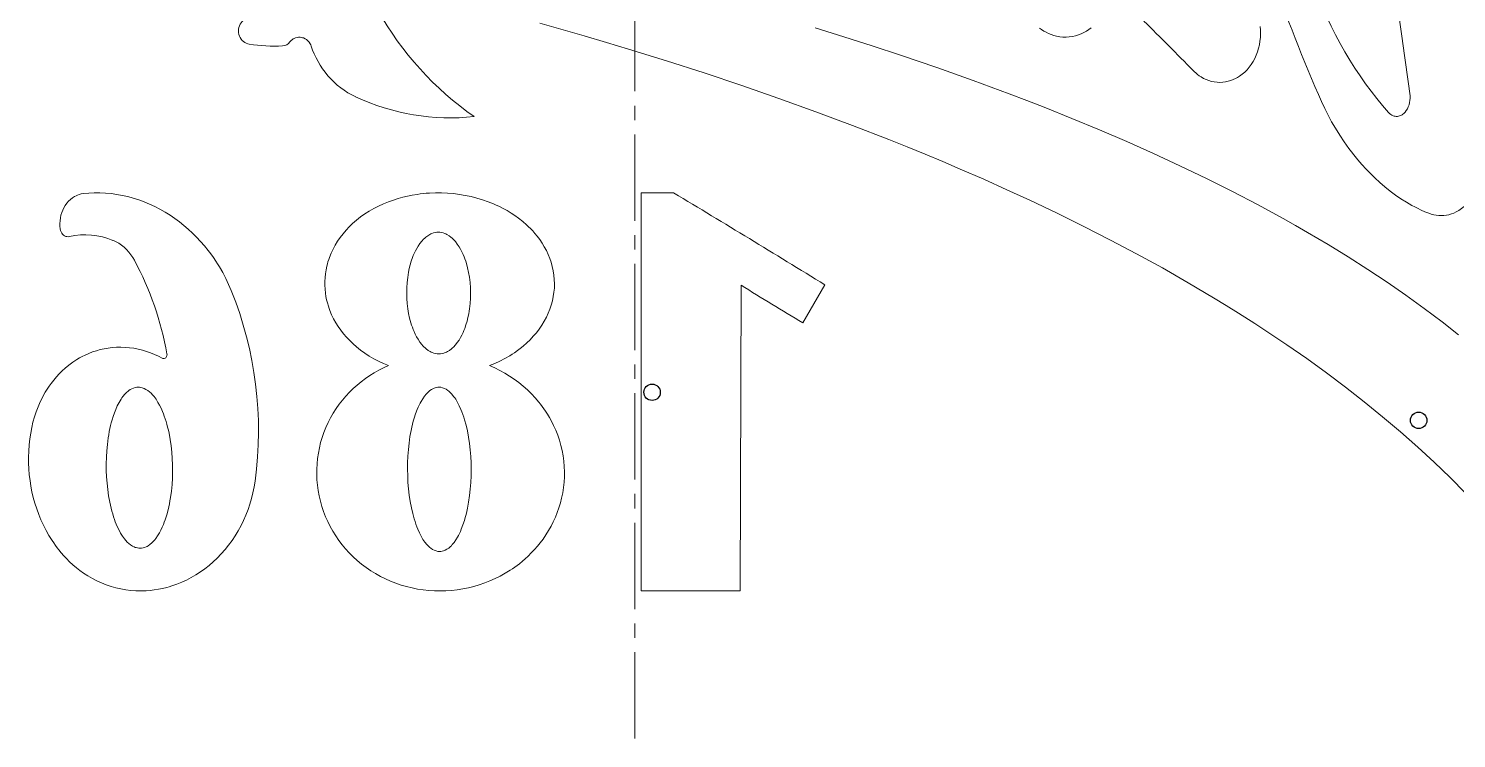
# Model space of a CAD drawing. Extents: x -234 to 858, y -95 to 532.
# Drawn here: x -162.5 to -75.6, y 7.1 to 50.3 of the extents above; entities that cross this region are included whole.
import ezdxf

# ---------------------------------------------------------------- set-up
doc = ezdxf.new("R2010")
doc.units = 0
doc.header["$LTSCALE"] = 7
doc.header["$MEASUREMENT"] = 0
doc.linetypes.add('CENTER2', pattern=[1.125, 0.75, -0.125, 0.125, -0.125])
for name, color, linetype, lineweight in [('1', 1, 'CENTER2', 15), ('3', 3, 'CONTINUOUS', 30), ('8', 250, 'CONTINUOUS', 15)]:
    doc.layers.add(name, color=color, linetype=linetype, lineweight=lineweight)

msp = doc.modelspace()

# ---------------------------------------------------------------- linework, layer by layer
at = {"layer": '1'}
msp.add_line((-125.5869, 7.089), (-125.5869, 136.0255), dxfattribs=at)
at = {"layer": '3'}
for centre in [(-124.5429, 28.1516), (-77.927, 26.4421)]:
    msp.add_circle(centre, 0.5, dxfattribs=at)
at = {"layer": '8', "ltscale": 0.302784}
msp.add_line((-125.2095, 40.2875), (-125.216, 16.0648), dxfattribs=at)
at = {"layer": '8', "ltscale": 0.024709}
msp.add_line((-123.2328, 40.2875), (-125.2095, 40.2875), dxfattribs=at)
at = {"layer": '8', "ltscale": 0.232438}
msp.add_line((-119.1791, 16.0648), (-119.1346, 34.6598), dxfattribs=at)
at = {"layer": '8', "ltscale": 0.033555}
msp.add_line((-115.3844, 32.3696), (-114.0314, 34.6881), dxfattribs=at)
at = {"layer": '8', "ltscale": 0.075462}
msp.add_line((-125.216, 16.0648), (-119.1791, 16.0648), dxfattribs=at)
at = {"layer": '8'}
for points in [[(-135.3579, 44.9219), (-135.8052, 45.2422), (-136.2432, 45.5752), (-136.6714, 45.9206), (-137.0895, 46.2781), (-137.4972, 46.6476), (-137.8942, 47.0285), (-138.2802, 47.4207), (-138.655, 47.8238), (-139.0182, 48.2374), (-139.3696, 48.6613), (-139.7089, 49.095), (-140.0359, 49.5383), (-140.3504, 49.9907), (-140.6522, 50.4519), (-140.941, 50.9215), (-141.2167, 51.3992), (-141.4791, 51.8845), (-141.728, 52.3771), (-141.9632, 52.8765), (-142.1847, 53.3823)], [(-149.2483, 50.8807), (-149.3289, 50.8358), (-149.4037, 50.7808), (-149.4774, 50.7106), (-149.5415, 50.6308), (-149.5958, 50.5419), (-149.6387, 50.4463), (-149.6695, 50.346), (-149.6879, 50.2425), (-149.6935, 50.1368), (-149.6865, 50.031), (-149.6669, 49.927), (-149.635, 49.8267), (-149.5915, 49.732), (-149.5367, 49.6435), (-149.4716, 49.563), (-149.3976, 49.4923), (-149.3164, 49.4332), (-149.2278, 49.3852), (-149.1341, 49.3497), (-149.0376, 49.3277)], [(-131.3708, 50.6062), (-128.667, 49.8339), (-127.3176, 49.4359), (-125.9704, 49.03), (-123.6674, 48.3154), (-121.3745, 47.5772), (-119.094, 46.8151), (-116.8279, 46.0288), (-114.5786, 45.2182), (-112.3481, 44.3828), (-110.1387, 43.5224), (-109.036, 43.0801), (-107.9394, 42.6313), (-106.8669, 42.1835), (-105.8009, 41.7293), (-104.3783, 41.1087), (-102.9685, 40.4764), (-101.5721, 39.8324), (-99.9151, 39.0439), (-98.2795, 38.2382), (-96.6666, 37.4151), (-95.0775, 36.5745), (-93.5133, 35.7162), (-91.9406, 34.8201), (-90.3966, 33.9052), (-89.6357, 33.4407), (-88.8824, 32.9715), (-87.8901, 32.3385), (-86.912, 31.697), (-85.9484, 31.0471), (-84.7314, 30.199), (-83.5396, 29.3369), (-82.3738, 28.4606), (-81.2347, 27.5702), (-80.1229, 26.6656), (-79.039, 25.7468), (-77.9836, 24.8139), (-76.9868, 23.8946), (-76.0179, 22.962), (-75.0773, 22.0159)], [(-91.6346, 47.7198), (-91.5617, 47.6482), (-91.4864, 47.5797), (-91.3823, 47.4934), (-91.2742, 47.4133), (-91.1628, 47.3398), (-91.0094, 47.2524), (-90.8511, 47.1777), (-90.6888, 47.1159), (-90.523, 47.0676), (-90.3548, 47.0329), (-90.1848, 47.0122), (-90.0141, 47.0055), (-89.8434, 47.013), (-89.6737, 47.0347), (-89.506, 47.0703), (-89.3409, 47.1197), (-89.2047, 47.1718), (-89.0716, 47.2331), (-88.942, 47.3035), (-88.8163, 47.3825), (-88.7354, 47.4396), (-88.6565, 47.5002), (-88.5789, 47.5649), (-88.5036, 47.6329), (-88.3609, 47.7781), (-88.2282, 47.9351), (-88.1062, 48.1029), (-87.9952, 48.2806), (-87.8958, 48.4669), (-87.8066, 48.6649), (-87.7301, 48.8698), (-87.6665, 49.0803), (-87.616, 49.2954), (-87.5787, 49.514), (-87.5549, 49.7348), (-87.5445, 49.9569), (-87.5477, 50.179), (-87.5644, 50.4001)], [(-79.7642, 45.1799), (-80.125, 45.5974), (-80.4782, 46.0282), (-80.8234, 46.4719), (-81.1601, 46.9279), (-81.4881, 47.3958), (-81.8069, 47.8752), (-82.1163, 48.3656), (-82.4158, 48.8665), (-82.7053, 49.3776), (-82.9843, 49.8984), (-83.2525, 50.4284), (-83.5098, 50.9671)], [(-146.5646, 49.4645), (-146.4917, 49.5458), (-146.4077, 49.6159), (-146.3622, 49.6461), (-146.3151, 49.6726), (-146.2264, 49.711), (-146.1337, 49.737), (-146.0385, 49.7503), (-145.9423, 49.7506), (-145.8468, 49.738), (-145.7945, 49.7254), (-145.7432, 49.709), (-145.6448, 49.6651), (-145.5532, 49.6072), (-145.4696, 49.5356), (-145.3961, 49.452), (-145.3348, 49.3591), (-145.2994, 49.2885), (-145.2708, 49.2146)], [(-75.5079, 31.6407), (-76.5029, 32.4276), (-77.5851, 33.2466), (-78.6973, 34.0522), (-79.8388, 34.8444), (-81.0089, 35.6233), (-82.2066, 36.3889), (-83.4312, 37.1413), (-84.6818, 37.8806), (-85.423, 38.3059), (-86.1726, 38.7267), (-87.6962, 39.5551), (-89.2513, 40.3662), (-90.8364, 41.1599), (-92.45, 41.9365), (-94.0541, 42.6794), (-95.6828, 43.4062), (-97.3349, 44.1172), (-99.0089, 44.8124), (-100.7038, 45.492), (-101.7603, 45.9041), (-102.8239, 46.3104), (-103.9203, 46.7204), (-105.0235, 47.1245), (-107.2233, 47.9057), (-109.4467, 48.6641), (-111.1587, 49.2279), (-112.8823, 49.7789), (-114.6165, 50.3171)], [(-100.9909, 50.3122), (-100.8617, 50.2171), (-100.7274, 50.1301), (-100.5887, 50.0517), (-100.4336, 49.9765), (-100.2742, 49.9121), (-100.1113, 49.8588), (-99.9458, 49.8169), (-99.7539, 49.7831), (-99.5603, 49.7645), (-99.3661, 49.7613), (-99.1722, 49.7736), (-98.9799, 49.8012), (-98.7901, 49.844), (-98.6038, 49.9018), (-98.4426, 49.9651), (-98.2857, 50.0395), (-98.1336, 50.1246), (-97.9871, 50.2201), (-97.8467, 50.3254)], [(-145.2708, 49.2146), (-145.1845, 48.9739), (-145.087, 48.7376), (-144.9786, 48.5063), (-144.8595, 48.2806), (-144.73, 48.0612), (-144.5821, 47.8366), (-144.4232, 47.62), (-144.2536, 47.4121), (-144.0738, 47.2135), (-143.8842, 47.0247), (-143.6852, 46.8462), (-143.4775, 46.6786), (-143.2614, 46.5223), (-143.0376, 46.3779), (-142.8066, 46.2457), (-142.5691, 46.1261)], [(-84.0259, 46.2607), (-83.839, 45.8381), (-83.6418, 45.4227), (-83.4346, 45.0151), (-83.2176, 44.6156), (-82.9912, 44.2248), (-82.7278, 43.7998), (-82.4531, 43.3867), (-82.3116, 43.1847), (-82.1675, 42.9858), (-82.0209, 42.7904), (-81.8718, 42.5984), (-81.6279, 42.2982), (-81.3778, 42.0071), (-81.1219, 41.7254), (-80.8603, 41.4536), (-80.5933, 41.1918), (-80.2869, 40.9099), (-79.9745, 40.6416), (-79.6564, 40.3875), (-79.3332, 40.148), (-79.0054, 39.9237), (-78.6733, 39.7148), (-78.3375, 39.5219), (-78.1684, 39.4316), (-77.9985, 39.3454), (-77.771, 39.237), (-77.5424, 39.1362), (-77.3129, 39.043)], [(-78.458, 46.3305), (-78.4449, 46.1917), (-78.4438, 46.0515), (-78.4545, 45.9116), (-78.4771, 45.7739), (-78.5113, 45.6402), (-78.557, 45.5123), (-78.6125, 45.3948), (-78.6783, 45.2863), (-78.7541, 45.1886), (-78.7954, 45.1446), (-78.8387, 45.1042), (-78.8832, 45.0682), (-78.9293, 45.036), (-78.9757, 45.0087), (-79.0235, 44.9854), (-79.0888, 44.9608), (-79.1556, 44.9439), (-79.2231, 44.9349), (-79.2904, 44.934), (-79.3574, 44.941), (-79.4237, 44.9559), (-79.4725, 44.9721), (-79.5204, 44.9925), (-79.5672, 45.017), (-79.6126, 45.0454), (-79.6914, 45.107), (-79.7642, 45.1799)], [(-159.1371, 40.2364), (-159.2602, 40.2161), (-159.3813, 40.1847), (-159.4778, 40.1511), (-159.5719, 40.1107), (-159.6633, 40.0634), (-159.7299, 40.0237), (-159.7946, 39.9804), (-159.9179, 39.8838), (-160.0322, 39.7744), (-160.1367, 39.6534), (-160.2307, 39.5221), (-160.3131, 39.3822), (-160.384, 39.2346), (-160.443, 39.0803), (-160.4897, 38.9207), (-160.5239, 38.757), (-160.5455, 38.5906), (-160.5544, 38.4225), (-160.5506, 38.2541), (-160.5342, 38.0865)], [(-150.1329, 34.3356), (-150.2932, 34.7099), (-150.4676, 35.0772), (-150.6559, 35.4366), (-150.8578, 35.7877), (-150.9637, 35.9599), (-151.0729, 36.1299), (-151.2235, 36.3526), (-151.3798, 36.571), (-151.5414, 36.7847), (-151.7654, 37.0622), (-151.9985, 37.3308), (-152.2405, 37.5901), (-152.4912, 37.8396), (-152.75, 38.079), (-153.0166, 38.3079), (-153.2907, 38.526), (-153.5719, 38.7329), (-153.8597, 38.9281), (-154.1625, 39.1168), (-154.4715, 39.2925), (-154.7861, 39.4549), (-155.1058, 39.6037), (-155.4301, 39.7386), (-155.7585, 39.8592), (-156.0903, 39.9653), (-156.425, 40.0567), (-156.7621, 40.1332), (-157.101, 40.1945), (-157.4409, 40.2404), (-157.7815, 40.2709), (-158.122, 40.2858), (-158.4618, 40.2851), (-158.8004, 40.2686), (-159.1371, 40.2364)], [(-134.4214, 29.7763), (-134.1051, 29.9066), (-133.7959, 30.0501), (-133.4947, 30.2068), (-133.2023, 30.3764), (-133.0597, 30.466), (-132.9197, 30.5587), (-132.7371, 30.6872), (-132.5595, 30.8213), (-132.3873, 30.9606), (-132.1698, 31.1516), (-131.9627, 31.3513), (-131.7665, 31.5595), (-131.5819, 31.7759), (-131.4096, 31.9999), (-131.2503, 32.2314), (-131.1044, 32.4696), (-130.9727, 32.7142), (-130.8586, 32.9574), (-130.7589, 33.2054), (-130.674, 33.4576), (-130.6041, 33.7134), (-130.5496, 33.9721), (-130.5108, 34.2329), (-130.4879, 34.4952), (-130.4809, 34.7581), (-130.4899, 35.0211), (-130.5148, 35.2834), (-130.5556, 35.5441), (-130.6121, 35.8027), (-130.684, 36.0584), (-130.7672, 36.3002), (-130.864, 36.5381), (-130.9739, 36.7715), (-131.0967, 36.9999), (-131.2317, 37.2229), (-131.3786, 37.44), (-131.5368, 37.6508), (-131.6674, 37.8101), (-131.8043, 37.9653), (-131.9473, 38.1161), (-132.0583, 38.2264), (-132.1725, 38.334), (-132.4099, 38.5415), (-132.6588, 38.7382), (-132.8852, 38.9013), (-133.1192, 39.0558), (-133.3603, 39.2016), (-133.6079, 39.3385), (-133.8615, 39.4665), (-134.0223, 39.5416), (-134.1851, 39.6132), (-134.351, 39.6818), (-134.5188, 39.7467), (-134.8581, 39.8653), (-135.2032, 39.9693), (-135.5533, 40.0587), (-135.9074, 40.1335), (-136.2649, 40.1936), (-136.6247, 40.2388), (-136.9861, 40.2694), (-137.3484, 40.2851), (-137.7108, 40.286), (-138.0855, 40.2714), (-138.2725, 40.2581), (-138.459, 40.2408), (-138.6446, 40.2196), (-138.8295, 40.1943), (-139.1239, 40.1457), (-139.4158, 40.0869), (-139.7047, 40.0178), (-139.9902, 39.9387), (-140.2717, 39.8493), (-140.5791, 39.7383), (-140.8804, 39.6148), (-141.1747, 39.4791), (-141.4612, 39.3313), (-141.7393, 39.1714), (-142.0082, 38.9997), (-142.267, 38.8164), (-142.5152, 38.6218), (-142.635, 38.5203), (-142.7518, 38.4161), (-142.9584, 38.2176), (-143.154, 38.0104), (-143.338, 37.7947), (-143.5098, 37.5711), (-143.6687, 37.3399), (-143.8143, 37.1016), (-143.946, 36.8568), (-144.0632, 36.606), (-144.1655, 36.35), (-144.211, 36.2201), (-144.2525, 36.0892), (-144.2902, 35.9573), (-144.3238, 35.8245), (-144.3724, 35.594), (-144.409, 35.3616), (-144.4334, 35.1279), (-144.4456, 34.8933), (-144.4455, 34.6585), (-144.4331, 34.4239), (-144.4086, 34.1901), (-144.3771, 33.9865), (-144.3365, 33.7842), (-144.2867, 33.5835), (-144.228, 33.3848), (-144.184, 33.2535), (-144.1361, 33.1234), (-144.0288, 32.8668), (-143.9104, 32.6228), (-143.7784, 32.3846), (-143.6335, 32.1525), (-143.4759, 31.9272), (-143.3064, 31.7091), (-143.1253, 31.4985), (-142.9334, 31.2959), (-142.7311, 31.1015), (-142.519, 30.9157), (-142.3956, 30.8151), (-142.2694, 30.7173), (-142.0091, 30.5304), (-141.7387, 30.3552), (-141.4592, 30.1921), (-141.1712, 30.0411), (-140.8756, 29.9025), (-140.5731, 29.7763)], [(-77.3129, 39.043), (-77.1616, 38.9904), (-77.0086, 38.9495), (-76.8545, 38.9205), (-76.6997, 38.9036), (-76.5447, 38.8989), (-76.3914, 38.9063), (-76.2389, 38.9257), (-76.0879, 38.957), (-75.9387, 39.0001), (-75.7919, 39.0548), (-75.6478, 39.1208), (-75.5629, 39.1656), (-75.4791, 39.2144), (-75.3156, 39.3232), (-75.1579, 39.4466), (-75.0064, 39.5837), (-74.8616, 39.7338)], [(-160.5342, 38.0865), (-160.5164, 38.0007), (-160.4867, 37.918), (-160.4461, 37.8412), (-160.3967, 37.7741), (-160.3386, 37.7168), (-160.2728, 37.6711), (-160.2015, 37.6386), (-160.1257, 37.6195), (-160.0487, 37.6148), (-159.9736, 37.6251)], [(-157.3296, 37.3962), (-157.2092, 37.3425), (-157.0914, 37.2818), (-156.9766, 37.2144), (-156.8926, 37.1596), (-156.8106, 37.1012), (-156.6528, 36.9742), (-156.5042, 36.8345), (-156.3657, 36.6828), (-156.2379, 36.5202), (-156.1214, 36.3478), (-156.026, 36.1836)], [(-137.5429, 37.8881), (-137.6433, 37.8831), (-137.7433, 37.8684), (-137.8423, 37.8439), (-137.9398, 37.8101), (-138.0038, 37.7824), (-138.0669, 37.7508), (-138.19, 37.6764), (-138.3084, 37.588), (-138.3725, 37.5326), (-138.4349, 37.4735), (-138.5544, 37.3443), (-138.6666, 37.2022), (-138.7712, 37.0484), (-138.8578, 36.9033), (-138.9382, 36.7511), (-139.0126, 36.5928), (-139.0645, 36.4706), (-139.113, 36.3455), (-139.1869, 36.1305), (-139.2518, 35.9093), (-139.3078, 35.6831), (-139.3551, 35.4526), (-139.3819, 35.2971), (-139.4049, 35.1403), (-139.4398, 34.8239), (-139.4599, 34.5049), (-139.4655, 34.185), (-139.4566, 33.8654), (-139.4333, 33.5476), (-139.3954, 33.2326), (-139.3469, 32.9437), (-139.2855, 32.6596), (-139.2108, 32.3818), (-139.1674, 32.2428), (-139.1204, 32.1062), (-139.0721, 31.9782), (-139.0205, 31.8528), (-138.9446, 31.6867), (-138.8624, 31.527), (-138.7739, 31.3746), (-138.663, 31.2078), (-138.5435, 31.0536), (-138.48, 30.9813), (-138.4145, 30.9129), (-138.3479, 30.8496), (-138.2794, 30.7905), (-138.1605, 30.7019), (-138.037, 30.6274), (-137.9737, 30.5958), (-137.9096, 30.5682), (-137.812, 30.5342), (-137.7131, 30.5098), (-137.6133, 30.495), (-137.513, 30.4901)], [(-137.513, 30.4901), (-137.4127, 30.495), (-137.3129, 30.5098), (-137.2141, 30.5342), (-137.1167, 30.5681), (-137.0527, 30.5957), (-136.9896, 30.6273), (-136.8664, 30.7016), (-136.7478, 30.79), (-136.6836, 30.8454), (-136.621, 30.9045), (-136.501, 31.0336), (-136.3883, 31.1758), (-136.2831, 31.3295), (-136.196, 31.4746), (-136.1149, 31.6267), (-136.0399, 31.785), (-135.9876, 31.9073), (-135.9386, 32.0324), (-135.8639, 32.2474), (-135.7982, 32.4685), (-135.7414, 32.6946), (-135.6933, 32.9251), (-135.6661, 33.0806), (-135.6426, 33.2374), (-135.607, 33.5538), (-135.5862, 33.8728), (-135.5801, 34.1928), (-135.5886, 34.5123), (-135.6117, 34.8303), (-135.6496, 35.1453), (-135.6982, 35.4343), (-135.7599, 35.7185), (-135.8351, 35.9963), (-135.8785, 36.1346), (-135.9256, 36.2706), (-135.9745, 36.3994), (-136.0268, 36.5254), (-136.1032, 36.6915), (-136.186, 36.8512), (-136.2752, 37.0036), (-136.3868, 37.1704), (-136.5072, 37.3246), (-136.571, 37.3968), (-136.6369, 37.4652), (-136.704, 37.5286), (-136.773, 37.5876), (-136.8926, 37.6762), (-137.0168, 37.7507), (-137.0804, 37.7823), (-137.1448, 37.81), (-137.2427, 37.8439), (-137.342, 37.8684), (-137.4422, 37.8831), (-137.5429, 37.8881)], [(-154.3358, 30.2326), (-154.5664, 30.3503), (-154.8014, 30.4572), (-155.04, 30.5529), (-155.2817, 30.6371), (-155.5385, 30.713), (-155.7979, 30.7758), (-156.059, 30.8254), (-156.3215, 30.8615), (-156.5847, 30.8842), (-156.8481, 30.8932), (-157.111, 30.8884), (-157.3729, 30.87), (-157.6167, 30.8403), (-157.8585, 30.7987), (-158.0979, 30.7451), (-158.3344, 30.6798), (-158.5674, 30.6028), (-158.7967, 30.5144), (-159.0217, 30.4147), (-159.1935, 30.3294), (-159.3623, 30.2377), (-159.528, 30.1395), (-159.65, 30.0617), (-159.77, 29.9804), (-160.0039, 29.8075), (-160.2291, 29.6216), (-160.415, 29.4521), (-160.5938, 29.2737), (-160.7653, 29.0867), (-160.9294, 28.8917), (-161.0857, 28.6889), (-161.21, 28.5144), (-161.3286, 28.3349), (-161.4416, 28.1509), (-161.5226, 28.01), (-161.6003, 27.8668), (-161.7457, 27.5737), (-161.8777, 27.2725), (-161.996, 26.964), (-162.1006, 26.649), (-162.1913, 26.3284), (-162.2681, 26.003), (-162.3308, 25.6735)], [(-154.0454, 30.4845), (-154.0414, 30.4335), (-154.0475, 30.3829), (-154.0634, 30.335), (-154.0886, 30.292), (-154.1213, 30.2569), (-154.1607, 30.2304), (-154.2045, 30.2143), (-154.2491, 30.2097), (-154.2939, 30.216), (-154.3358, 30.2326)], [(-140.5731, 29.7763), (-140.8676, 29.6432), (-141.1558, 29.4977), (-141.437, 29.34), (-141.7108, 29.1704), (-141.9766, 28.9892), (-142.2338, 28.7967), (-142.482, 28.5931), (-142.7207, 28.3789), (-142.9493, 28.1545), (-143.1675, 27.9202), (-143.3748, 27.6764), (-143.5707, 27.4236), (-143.7549, 27.1623), (-143.9305, 26.8869), (-144.0931, 26.6036), (-144.2423, 26.3131), (-144.3777, 26.016), (-144.499, 25.7129), (-144.6059, 25.4044), (-144.6983, 25.0912), (-144.7759, 24.7739), (-144.8385, 24.4534), (-144.886, 24.1301), (-144.9184, 23.805), (-144.9355, 23.4785), (-144.9373, 23.1516), (-144.9238, 22.8248), (-144.895, 22.4989), (-144.8505, 22.1712), (-144.7907, 21.8457), (-144.7155, 21.5234), (-144.6253, 21.2049), (-144.5202, 20.891), (-144.4006, 20.5822), (-144.2666, 20.2793), (-144.1186, 19.9829), (-143.9569, 19.6936), (-143.782, 19.412), (-143.5941, 19.1388), (-143.3937, 18.8744), (-143.1812, 18.6194), (-142.9572, 18.3744), (-142.7221, 18.1397), (-142.4703, 17.9105), (-142.208, 17.6932), (-141.9356, 17.488), (-141.6539, 17.2955), (-141.3634, 17.116), (-141.0648, 16.9498), (-140.7586, 16.7972), (-140.4456, 16.6585), (-140.1264, 16.5339), (-139.8016, 16.4237), (-139.472, 16.3279), (-139.1381, 16.2468), (-138.8006, 16.1805), (-138.4603, 16.1291), (-138.1178, 16.0926), (-137.7738, 16.0712), (-137.4291, 16.0648), (-137.0841, 16.0734), (-136.7396, 16.0971), (-136.3964, 16.1357), (-136.055, 16.1893), (-135.7163, 16.2576), (-135.3808, 16.3407), (-135.0492, 16.4383), (-134.7224, 16.5503), (-134.4008, 16.6765), (-134.0852, 16.8166), (-133.7763, 16.9705), (-133.4748, 17.1379), (-133.1812, 17.3185), (-133.0353, 17.4151), (-132.8918, 17.5151), (-132.7514, 17.6177), (-132.6134, 17.7235), (-132.433, 17.8697), (-132.2572, 18.0213), (-132.0864, 18.1783), (-131.8882, 18.3734), (-131.6977, 18.5756), (-131.5151, 18.7847), (-131.3408, 19.0004), (-131.1751, 19.2225), (-131.0013, 19.4762), (-130.8388, 19.737), (-130.688, 20.0043), (-130.5491, 20.2777), (-130.4226, 20.5566), (-130.3085, 20.8407), (-130.2073, 21.1293), (-130.1192, 21.422), (-130.0443, 21.7181), (-129.9797, 22.0348), (-129.9304, 22.3541), (-129.8964, 22.6753), (-129.8779, 22.9977), (-129.8749, 23.3205), (-129.8875, 23.6431), (-129.9156, 23.9649), (-129.959, 24.285), (-130.0179, 24.6028), (-130.0919, 24.9177), (-130.1809, 25.2289), (-130.2846, 25.5358), (-130.4029, 25.8378), (-130.5353, 26.1342), (-130.6817, 26.4245), (-130.791, 26.6217), (-130.9068, 26.8155), (-131.0287, 27.0057), (-131.124, 27.1455), (-131.2226, 27.2831), (-131.325, 27.4191), (-131.4305, 27.5527), (-131.6507, 27.8121), (-131.8831, 28.0612), (-132.127, 28.2997), (-132.3818, 28.5271), (-132.6471, 28.743), (-132.9221, 28.947), (-133.2062, 29.1387), (-133.4989, 29.3178), (-133.7994, 29.484), (-134.1072, 29.6369), (-134.4214, 29.7763)], [(-155.7876, 28.4614), (-155.8845, 28.4558), (-155.9809, 28.4389), (-156.0814, 28.4091), (-156.1801, 28.3675), (-156.2767, 28.3144), (-156.3709, 28.2504), (-156.4322, 28.2021), (-156.4922, 28.1494), (-156.6081, 28.0317), (-156.7183, 27.899), (-156.7788, 27.8168), (-156.8372, 27.7305), (-156.8987, 27.632), (-156.9579, 27.5292), (-157.0645, 27.3213), (-157.1625, 27.101), (-157.2425, 26.896), (-157.3158, 26.6837), (-157.3828, 26.4649), (-157.429, 26.297), (-157.4717, 26.1263), (-157.5124, 25.9464), (-157.5496, 25.764), (-157.585, 25.5694), (-157.6165, 25.3727), (-157.6672, 24.9841), (-157.704, 24.5904), (-157.7273, 24.1933), (-157.7371, 23.7942), (-157.7337, 23.3948), (-157.7175, 23.0023), (-157.6886, 22.6123), (-157.6468, 22.2261), (-157.5919, 21.8449), (-157.5236, 21.47), (-157.4831, 21.2804), (-157.4389, 21.0931), (-157.3935, 20.9182), (-157.3447, 20.7459), (-157.2939, 20.5816), (-157.2398, 20.4204), (-157.1871, 20.2759), (-157.1316, 20.1346), (-157.049, 19.9435), (-156.9605, 19.7602), (-156.8659, 19.5862), (-156.7524, 19.4029), (-156.6929, 19.3169), (-156.6315, 19.235), (-156.5469, 19.1325), (-156.4591, 19.0383), (-156.3684, 18.9533), (-156.2609, 18.8677), (-156.1501, 18.796), (-156.0365, 18.739), (-155.9789, 18.7163), (-155.9207, 18.6976), (-155.8426, 18.679), (-155.764, 18.6678), (-155.6852, 18.6641)], [(-155.6852, 18.6641), (-155.5916, 18.6694), (-155.4984, 18.6852), (-155.4059, 18.7115), (-155.3147, 18.7478), (-155.2547, 18.7775), (-155.1954, 18.8114), (-155.0796, 18.8912), (-154.9678, 18.9862), (-154.9076, 19.045), (-154.8487, 19.108), (-154.7854, 19.182), (-154.7239, 19.2605), (-154.6117, 19.4216), (-154.5064, 19.5964), (-154.4185, 19.7617), (-154.3362, 19.9353), (-154.2593, 20.1162), (-154.2053, 20.2561), (-154.1542, 20.3991), (-154.061, 20.6936), (-153.9794, 20.9976), (-153.9367, 21.1796), (-153.8977, 21.3643), (-153.8614, 21.5566), (-153.8289, 21.751), (-153.7758, 22.1395), (-153.737, 22.5332), (-153.7123, 22.9304), (-153.7013, 23.3295), (-153.704, 23.729), (-153.72, 24.1217), (-153.7492, 24.5118), (-153.7918, 24.8982), (-153.8479, 25.2795), (-153.9179, 25.6545), (-153.9588, 25.8416), (-154.0034, 26.0263), (-154.0505, 26.2039), (-154.1013, 26.3787), (-154.1527, 26.5414), (-154.2076, 26.7009), (-154.2622, 26.8474), (-154.3199, 26.9906), (-154.4045, 27.1819), (-154.4951, 27.3652), (-154.5917, 27.5393), (-154.7076, 27.7226), (-154.7683, 27.8086), (-154.8308, 27.8906), (-154.917, 27.9931), (-155.0063, 28.0873), (-155.0984, 28.1723), (-155.2073, 28.2579), (-155.3194, 28.3295), (-155.4341, 28.3865), (-155.4922, 28.4092), (-155.5508, 28.4279), (-155.6295, 28.4465), (-155.7084, 28.4577), (-155.7876, 28.4614)], [(-137.5048, 28.4614), (-137.5809, 28.4576), (-137.6568, 28.446), (-137.7321, 28.4269), (-137.7881, 28.4076), (-137.8436, 28.3843), (-137.9526, 28.3258), (-138.0586, 28.2522), (-138.161, 28.1648), (-138.2199, 28.1068), (-138.2774, 28.0446), (-138.388, 27.9082), (-138.4926, 27.7573), (-138.5911, 27.5937), (-138.6512, 27.4824), (-138.7088, 27.3669), (-138.7675, 27.2391), (-138.8233, 27.1073), (-138.9232, 26.8427), (-139.0127, 26.5671), (-139.0638, 26.3894), (-139.1111, 26.2082), (-139.1551, 26.0224), (-139.1955, 25.8339), (-139.2652, 25.4516), (-139.3212, 25.0619), (-139.3638, 24.6667), (-139.3935, 24.2677), (-139.4104, 23.8664), (-139.4149, 23.4668), (-139.407, 23.068), (-139.3869, 22.6712), (-139.3545, 22.2775), (-139.3096, 21.8878), (-139.2518, 21.5034), (-139.1807, 21.1256), (-139.1024, 20.7825), (-139.0117, 20.4486), (-138.961, 20.2844), (-138.907, 20.1234), (-138.8506, 19.9692), (-138.7909, 19.8189), (-138.6939, 19.5999), (-138.5888, 19.3931), (-138.4756, 19.2003), (-138.416, 19.1099), (-138.3543, 19.0239), (-138.2416, 18.8851), (-138.1817, 18.8204), (-138.1203, 18.7602), (-138.0601, 18.7072), (-137.9988, 18.6588), (-137.896, 18.5902), (-137.7905, 18.5358), (-137.683, 18.4962), (-137.5741, 18.4722), (-137.5193, 18.4661), (-137.4644, 18.4641)], [(-137.4644, 18.4641), (-137.3885, 18.468), (-137.3129, 18.4795), (-137.2378, 18.4986), (-137.1819, 18.5179), (-137.1266, 18.5412), (-137.0177, 18.5997), (-136.9119, 18.6731), (-136.8095, 18.7605), (-136.7505, 18.8185), (-136.6929, 18.8807), (-136.5821, 19.017), (-136.4771, 19.1679), (-136.3783, 19.3314), (-136.3179, 19.4426), (-136.2601, 19.5579), (-136.2009, 19.6859), (-136.1447, 19.8178), (-136.044, 20.0823), (-135.9537, 20.3578), (-135.902, 20.5358), (-135.8541, 20.7171), (-135.8096, 20.9027), (-135.7688, 21.0909), (-135.698, 21.4732), (-135.641, 21.8629), (-135.5974, 22.2581), (-135.5669, 22.6571), (-135.5492, 23.0584), (-135.5441, 23.458), (-135.5515, 23.8569), (-135.5712, 24.2537), (-135.6034, 24.6475), (-135.6483, 25.0372), (-135.7062, 25.4216), (-135.7776, 25.7994), (-135.8563, 26.1426), (-135.9477, 26.4766), (-135.9984, 26.6401), (-136.0526, 26.8003), (-136.1096, 26.9555), (-136.1701, 27.1065), (-136.2679, 27.3255), (-136.3737, 27.5324), (-136.4877, 27.7252), (-136.5478, 27.8156), (-136.6099, 27.9016), (-136.7234, 28.0404), (-136.7837, 28.105), (-136.8454, 28.1652), (-136.906, 28.2183), (-136.9678, 28.2668), (-137.0712, 28.3353), (-137.1772, 28.3897), (-137.2852, 28.4293), (-137.3947, 28.4534), (-137.4497, 28.4594), (-137.5048, 28.4614)], [(-162.3308, 25.6735), (-162.3846, 25.3106), (-162.4242, 24.9447), (-162.4497, 24.5768), (-162.4611, 24.208), (-162.4583, 23.8392), (-162.4426, 23.4884), (-162.4141, 23.1384), (-162.3728, 22.7897), (-162.3189, 22.4431), (-162.2524, 22.0994), (-162.1733, 21.7593), (-162.0772, 21.4077), (-161.9675, 21.0612), (-161.8444, 20.7205), (-161.7079, 20.3862), (-161.5582, 20.0592), (-161.3954, 19.7401), (-161.2199, 19.4297), (-161.0317, 19.1288), (-160.9327, 18.9816), (-160.8305, 18.837), (-160.7261, 18.6962), (-160.6187, 18.5581), (-160.4704, 18.3779), (-160.3171, 18.2031), (-160.1588, 18.0339), (-159.9624, 17.8384), (-159.7592, 17.6516), (-159.5495, 17.4739), (-159.3335, 17.3054), (-159.1115, 17.1466), (-158.8497, 16.9766), (-158.5808, 16.8201), (-158.3055, 16.6775), (-158.0241, 16.5491), (-157.7372, 16.4353), (-157.4455, 16.3363), (-157.1495, 16.2524), (-156.8498, 16.1838), (-156.547, 16.1306), (-156.2419, 16.093), (-155.935, 16.0711), (-155.627, 16.0648), (-155.3185, 16.0743), (-155.0653, 16.0937), (-154.8127, 16.1236), (-154.5609, 16.1639), (-154.3105, 16.2146), (-154.0617, 16.2756), (-153.9072, 16.3188), (-153.7536, 16.3659), (-153.4493, 16.4719), (-153.1495, 16.593), (-152.8548, 16.7291), (-152.5659, 16.8798), (-152.2834, 17.0446), (-152.0078, 17.2231), (-151.7399, 17.415), (-151.48, 17.6197), (-151.2288, 17.8368), (-150.9867, 18.0657), (-150.7455, 18.3155), (-150.5152, 18.5769), (-150.2962, 18.8493), (-150.089, 19.1321), (-149.894, 19.4248), (-149.7115, 19.7267), (-149.5421, 20.0371), (-149.3859, 20.3553), (-149.2434, 20.6807), (-149.1146, 21.0126), (-149.0001, 21.3503), (-148.8998, 21.6932), (-148.8142, 22.0405), (-148.7432, 22.3916), (-148.687, 22.7457)]]:
    msp.add_lwpolyline(points, dxfattribs=at)
for centre, radius, start, end in [((28.3302, 94.4681), 122.2595, 195.277544, 203.222201), ((-1705.5892, -178.7905), 1642.6307, 7.8771257, 8.2040595), ((-280.9233, -137.4471), 264.7962, 44.369346, 45.29038), ((-147.5397, 59.0366), 9.8237, 261.229024, 273.091321), ((-147.0502, 49.8371), 0.6118, 273.778404, 322.507592), ((-136.815, 58.4112), 13.5668, 244.902706, 276.16509), ((-757.4218, -1012.443), 1228.9979, 58.4321249, 58.9342736), ((-159.0087, 33.4386), 4.2975, 67.009203, 102.979281), ((-172.8348, 27.1509), 19.0825, 10.060746, 28.25264), ((-171.1603, 25.8283), 22.6835, 352.189575, 22.027345), ((-675.3275, -880.3498), 1070.7909, 58.4713507, 58.7064731)]:
    msp.add_arc(centre, radius, start, end, dxfattribs=at)

doc.saveas('drawing.dxf')
